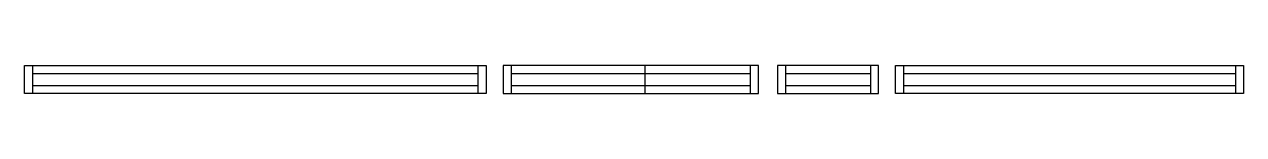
# Model space of a CAD drawing. Header units: metres. Extents: x 1673 to 2724, y 16498 to 16522.
import ezdxf

# ---------------------------------------------------------------- set-up
doc = ezdxf.new("R2010")
doc.units = ezdxf.units.M
doc.layers.add('Painéis', color=7, linetype='Continuous')
doc.layers.add('SARR_2.2x7', color=7, linetype='Continuous')

msp = doc.modelspace()

# ---------------------------------------------------------------- linework, layer by layer
at = {"layer": 'Painéis', "color": 7, "lineweight": 25}
msp.add_line((2207.9, 16522.2), (2207.9, 16498.2), dxfattribs=at)
for points in [[(1917.2, 16498.2), (1673.2, 16498.2), (1673.2, 16522.2), (1917.2, 16522.2)], [(1917.2, 16522.2), (2071.2, 16522.2), (2071.2, 16498.2), (1917.2, 16498.2)], [(2085.9, 16522.2), (2085.9, 16498.2), (2305.9, 16498.2), (2305.9, 16522.2), (2085.9, 16522.2)], [(2322.4, 16522.2), (2322.4, 16498.2), (2409.4, 16498.2), (2409.4, 16522.2), (2322.4, 16522.2)], [(2546.1, 16498.2), (2424.1, 16498.2), (2424.1, 16522.2), (2546.1, 16522.2)], [(2546.1, 16522.2), (2724.1, 16522.2), (2724.1, 16498.2), (2546.1, 16498.2)]]:
    msp.add_lwpolyline(points, dxfattribs=at)
at = {"layer": 'SARR_2.2x7', "color": 7, "lineweight": 25}
for p, q in [((1680.2, 16522.2), (1680.2, 16498.2)), ((2064.2, 16522.2), (2064.2, 16498.2)), ((2092.9, 16522.2), (2092.9, 16498.2)), ((2298.9, 16522.2), (2298.9, 16498.2)), ((2329.4, 16522.2), (2329.4, 16498.2)), ((2402.4, 16522.2), (2402.4, 16498.2)), ((2431.1, 16522.2), (2431.1, 16498.2)), ((2717.1, 16522.2), (2717.1, 16498.2)), ((1917.2, 16515.2), (1680.2, 16515.2)), ((2064.2, 16515.2), (1917.2, 16515.2)), ((2298.9, 16515.2), (2092.9, 16515.2)), ((2402.4, 16515.2), (2329.4, 16515.2)), ((2546.1, 16515.2), (2431.1, 16515.2)), ((2717.1, 16515.2), (2546.1, 16515.2)), ((1680.2, 16505.2), (1917.2, 16505.2)), ((1917.2, 16505.2), (2064.2, 16505.2)), ((2092.9, 16505.2), (2298.9, 16505.2)), ((2329.4, 16505.2), (2402.4, 16505.2)), ((2431.1, 16505.2), (2546.1, 16505.2)), ((2546.1, 16505.2), (2717.1, 16505.2))]:
    msp.add_line(p, q, dxfattribs=at)

doc.saveas('drawing.dxf')
